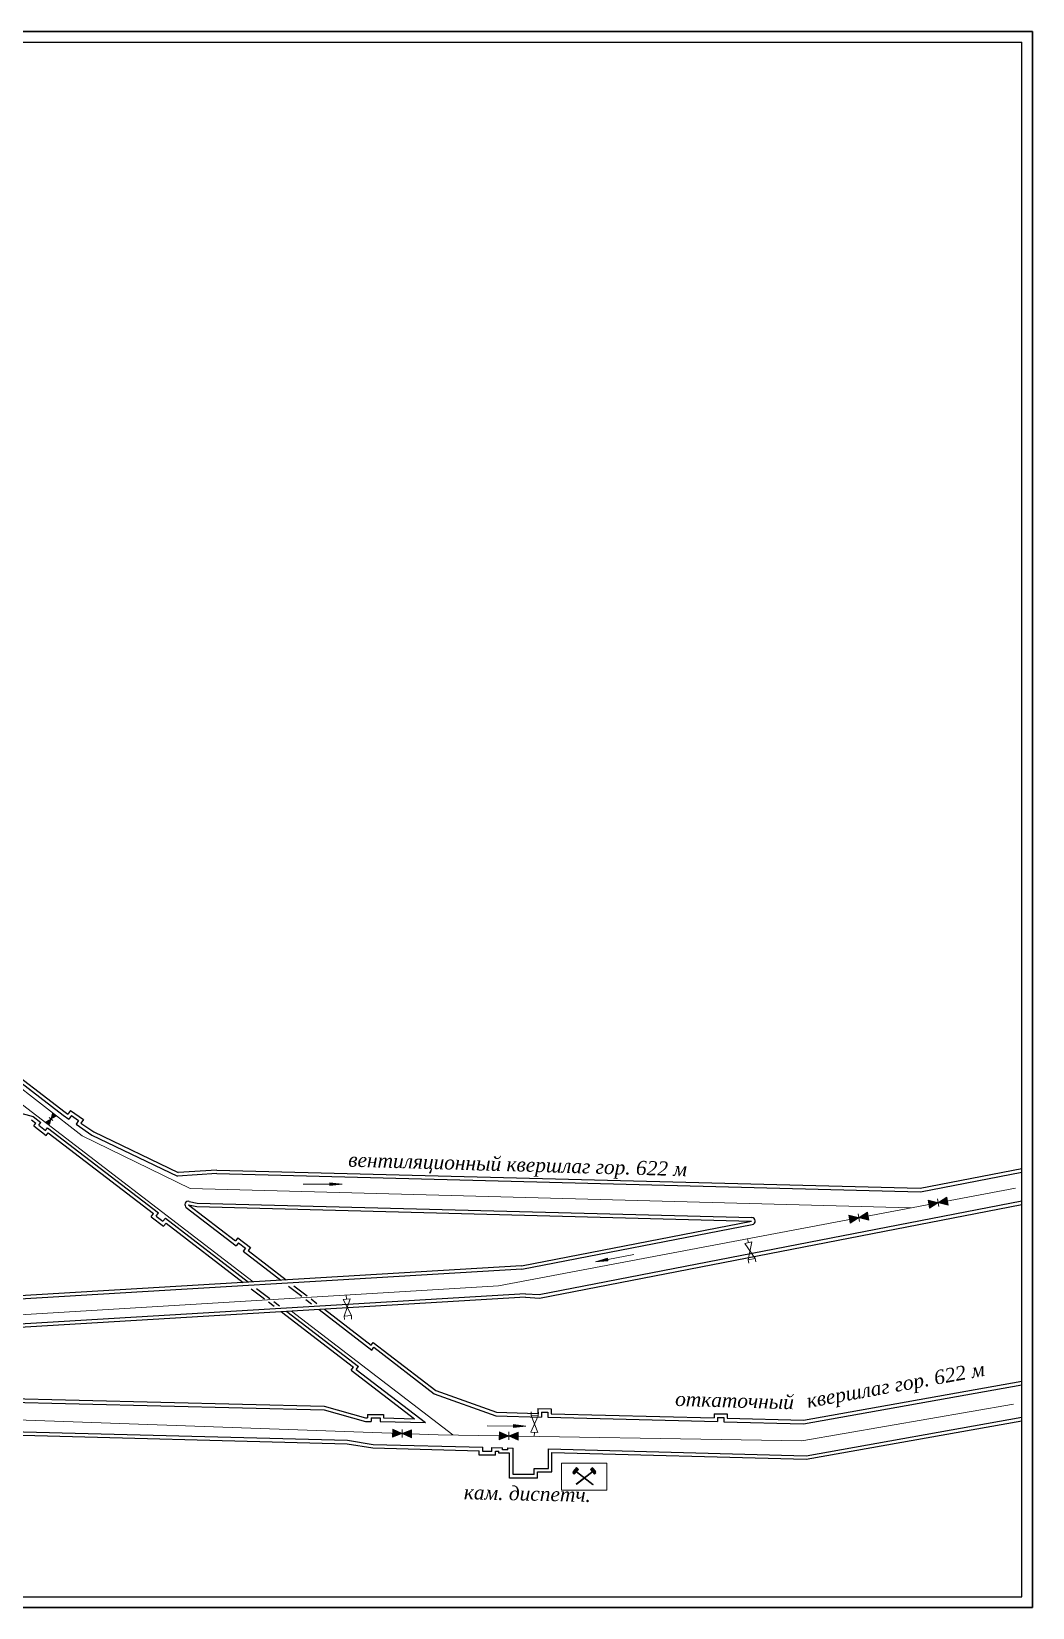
# Model space of a CAD drawing. Header units: millimetres. Extents: x -233 to 1249, y -32 to 414.
# Drawn here: x 965.5 to 1248.7, y -32.4 to 413.7 of the extents above; entities that cross this region are included whole.
import ezdxf

# ---------------------------------------------------------------- set-up
doc = ezdxf.new("R2010")
doc.units = ezdxf.units.MM
doc.layers.add('ПОТ', color=1, linetype='Continuous', lineweight=20)
doc.layers.add('Струя', color=1, linetype='Continuous', lineweight=20)
doc.styles.get("Standard").update_dxf_attribs({"font": 'timesi.ttf'})

msp = doc.modelspace()

# ---------------------------------------------------------------- hatches: boundary and pattern name
at = {"layer": 'ПОТ'}
h = msp.add_hatch(color=256, dxfattribs=at)
h.paths.add_polyline_path([(971.89, 107.03), (971.39, 107.43), (970.95, 105.86)])
h.paths.add_polyline_path([(972.39, 106.63), (971.89, 107.03), (970.95, 105.86)])
h = msp.add_hatch(color=256, dxfattribs=at)
h.paths.add_polyline_path([(970.95, 105.86), (970.02, 104.69), (970.52, 104.29)])
h.paths.add_polyline_path([(970.95, 105.86), (969.52, 105.09), (970.02, 104.69)])
h = msp.add_hatch(color=256, dxfattribs=at)
h.paths.add_polyline_path([(1222.06, 82.18), (1219.43, 81.75), (1219.61, 80.63)])
h.paths.add_polyline_path([(1222.06, 82.18), (1219.25, 82.87), (1219.43, 81.75)])
h = msp.add_hatch(color=256, dxfattribs=at)
h.paths.add_polyline_path([(1224.69, 82.61), (1224.5, 83.73), (1222.06, 82.18)])
h.paths.add_polyline_path([(1224.87, 81.49), (1224.69, 82.61), (1222.06, 82.18)])
h = msp.add_hatch(color=256, dxfattribs=at)
h.paths.add_polyline_path([(1199.6, 77.93), (1196.98, 77.5), (1197.16, 76.38)])
h.paths.add_polyline_path([(1199.6, 77.93), (1196.79, 78.61), (1196.98, 77.5)])
h = msp.add_hatch(color=256, dxfattribs=at)
h.paths.add_polyline_path([(1202.23, 78.35), (1202.05, 79.47), (1199.6, 77.93)])
h.paths.add_polyline_path([(1202.42, 77.24), (1202.23, 78.35), (1199.6, 77.93)])
h = msp.add_hatch(color=256, dxfattribs=at)
h.paths.add_polyline_path([(1070.35, 16.84), (1067.69, 16.9), (1067.66, 15.77)])
h.paths.add_polyline_path([(1070.35, 16.84), (1067.71, 18.04), (1067.69, 16.9)])
h = msp.add_hatch(color=256, dxfattribs=at)
h.paths.add_polyline_path([(1073.01, 16.78), (1073.04, 17.91), (1070.35, 16.84)])
h.paths.add_polyline_path([(1072.99, 15.65), (1073.01, 16.78), (1070.35, 16.84)])
h = msp.add_hatch(color=256, dxfattribs=at)
h.paths.add_polyline_path([(1100.54, 16.15), (1097.87, 16.21), (1097.85, 15.08)])
h.paths.add_polyline_path([(1100.54, 16.15), (1097.9, 17.35), (1097.87, 16.21)])
h = msp.add_hatch(color=256, dxfattribs=at)
h.paths.add_polyline_path([(1103.2, 16.09), (1103.23, 17.22), (1100.54, 16.15)])
h.paths.add_polyline_path([(1103.17, 14.96), (1103.2, 16.09), (1100.54, 16.15)])
h = msp.add_hatch(color=256, dxfattribs=at)
h.paths.add_polyline_path([(1119.86, 7.01), (1119.67, 7.18), (1118.71, 6.08), (1118.7, 5.7)])
h.paths.add_polyline_path([(1120.24, 6.68), (1119.86, 7.01), (1118.7, 5.7), (1119.08, 5.36)])
h = msp.add_hatch(color=256, dxfattribs=at)
h.paths.add_polyline_path([(1119.71, 6.08), (1119.62, 5.96), (1121.83, 4.25), (1121.94, 4.34)])
h.paths.add_polyline_path([(1122.06, 4.25), (1121.94, 4.34), (1121.83, 4.25), (1121.94, 4.16)])
h.paths.add_polyline_path([(1124.42, 6.08), (1124.33, 6.19), (1121.94, 4.34), (1122.06, 4.25)])
h.paths.add_polyline_path([(1121.94, 4.16), (1121.83, 4.25), (1119.62, 2.54), (1119.71, 2.42)])
h.paths.add_polyline_path([(1122.06, 4.25), (1121.94, 4.16), (1124.33, 2.31), (1124.42, 2.42)])
h = msp.add_hatch(color=256, dxfattribs=at)
h.paths.add_polyline_path([(1124.06, 6.98), (1124.24, 7.15), (1125.21, 6.05), (1125.21, 5.67)])
h.paths.add_polyline_path([(1123.68, 6.65), (1124.06, 6.98), (1125.21, 5.67), (1124.83, 5.33)])
at = {"layer": 'Струя'}
for points in [[(1049.88, 87.81), (1049.88, 87), (1053.36, 87.39)], [(1128.6, 65.7), (1128.45, 66.51), (1125.11, 65.46)], [(1101.9, 19.35), (1101.89, 18.54), (1105.37, 18.93)]]:
    msp.add_hatch(color=1, dxfattribs=at).paths.add_polyline_path(points)

# ---------------------------------------------------------------- linework, layer by layer
at = {"lineweight": 30}
for p, q in [((-233.35, 413.68), (1248.75, 413.68)), ((1248.75, -32.41), (1248.75, 413.68)), ((-233.35, -32.41), (1248.75, -32.41))]:
    msp.add_line(p, q, dxfattribs=at)
for p, q in [((-230.35, 410.68), (1245.75, 410.68)), ((1245.75, -29.41), (1245.75, 410.68)), ((890.26, 171.62), (974.38, 106.96)), ((890.83, 172.45), (974.97, 107.77)), ((946.49, 111.9), (965.91, 106.54)), ((974.97, 107.77), (975.77, 107.22)), ((976.48, 108.25), (975.77, 107.22)), ((976.48, 108.25), (980.15, 105.7)), ((965.46, 105.63), (966.67, 104.69)), ((965.91, 106.54), (968.07, 104.88)), ((966.08, 103.93), (966.67, 104.69)), ((966.08, 103.93), (969.63, 101.21)), ((967.49, 104.12), (968.07, 104.88)), ((967.49, 104.12), (969.44, 102.62)), ((969.44, 102.62), (970.02, 103.38)), ((970.02, 103.38), (1001.39, 79.27)), ((974.38, 106.96), (976.02, 105.83)), ((976.73, 106.85), (976.02, 105.83)), ((976.73, 106.85), (978.76, 105.45)), ((978.76, 105.45), (978.05, 104.43)), ((978.05, 104.43), (982.56, 101.31)), ((980.15, 105.7), (979.44, 104.68)), ((979.44, 104.68), (983.06, 102.18)), ((969.63, 101.21), (970.21, 101.97)), ((970.21, 101.97), (999.98, 79.09)), ((982.56, 101.31), (1006.8, 89.69)), ((983.06, 102.18), (1006.99, 90.7)), ((1017.92, 90.42), (1006.8, 89.69)), ((1017.9, 91.42), (1006.99, 90.7)), ((1017.9, 91.42), (1216.98, 86.24)), ((1017.92, 90.42), (1217.07, 85.23)), ((1216.98, 86.24), (1245.75, 91.82)), ((1217.07, 85.23), (1245.75, 90.8)), ((1009.27, 80.78), (1023.38, 69.93)), ((1009.88, 81.57), (1012.22, 81.07)), ((1009.88, 81.57), (1023.2, 71.33)), ((1010.09, 82.55), (1012.34, 82.06)), ((1012.22, 81.07), (1169.27, 76.97)), ((1012.34, 82.06), (1169.3, 77.97)), ((1109.14, 56.14), (1245.75, 82.65)), ((1109.21, 55.13), (1245.75, 81.63)), ((999.31, 78.21), (999.98, 79.09)), ((999.31, 78.21), (1002.85, 75.49)), ((1000.71, 78.39), (1001.39, 79.27)), ((1000.71, 78.39), (1002.66, 76.89)), ((1002.66, 76.89), (1003.34, 77.77)), ((1002.85, 75.49), (1003.52, 76.37)), ((1003.34, 77.77), (1026.84, 59.7)), ((1003.52, 76.37), (1025.32, 59.61)), ((1104.15, 64.34), (1169.27, 76.97)), ((1104.27, 63.34), (1169.46, 75.99)), ((1023.87, 72.19), (1023.2, 71.33)), ((1023.87, 72.19), (1027.4, 69.46)), ((1024.04, 70.79), (1023.38, 69.93)), ((1024.04, 70.79), (1025.99, 69.28)), ((1025.99, 69.28), (1025.34, 68.43)), ((1025.34, 68.43), (1035.98, 60.25)), ((1027.4, 69.46), (1026.74, 68.61)), ((1026.74, 68.61), (1037.5, 60.34)), ((1104.15, 64.34), (608.63, 34.65)), ((1104.27, 63.34), (608.7, 33.65)), ((1038.22, 58.52), (1041.92, 55.68)), ((1039.73, 58.62), (1043.43, 55.78)), ((1105.25, 56.39), (609.15, 26.67)), ((1105.24, 55.38), (609.22, 25.67)), ((1027.66, 57.81), (1031.36, 54.97)), ((1029.17, 57.92), (1032.87, 55.07)), ((1032.49, 54.1), (1034.14, 52.83)), ((1034, 54.2), (1035.65, 52.94)), ((1043.05, 54.81), (1044.7, 53.54)), ((1044.56, 54.91), (1046.21, 53.64)), ((1105.24, 55.38), (1109.21, 55.13)), ((1105.25, 56.39), (1109.14, 56.14)), ((1036.2, 51.25), (1056.58, 35.59)), ((1037.72, 51.34), (1057.99, 35.76)), ((1046.86, 51.89), (1061.73, 40.46)), ((1048.38, 51.98), (1061.55, 41.85)), ((1061.55, 41.85), (1062.17, 42.62)), ((1061.73, 40.46), (1062.34, 41.23)), ((1062.17, 42.62), (1079.92, 28.98)), ((1062.34, 41.23), (1079.43, 28.09)), ((1057.37, 34.97), (1057.99, 35.76)), ((1055.95, 34.8), (1056.58, 35.59)), ((1055.95, 34.8), (1073.89, 21.01)), ((1057.37, 34.97), (1076.96, 19.91)), ((1183.9, 20.57), (1245.75, 31.64)), ((867.74, 27.97), (1048.24, 23.53)), ((868.76, 28.95), (1048.32, 24.55)), ((1079.43, 28.09), (1096.87, 21.84)), ((1079.92, 28.98), (1097.06, 22.84)), ((1183.97, 19.57), (1245.75, 30.62)), ((1048.24, 23.53), (1059.96, 20.21)), ((1048.32, 24.55), (1060.02, 21.23)), ((1097.06, 22.84), (1108.78, 22.53)), ((1108.79, 23.87), (1108.78, 22.53)), ((1108.79, 23.87), (1112.55, 23.86)), ((1109.79, 22.87), (1109.78, 21.5)), ((1109.79, 22.86), (1111.55, 22.86)), ((1111.55, 22.86), (1111.55, 21.46)), ((1112.55, 23.86), (1112.55, 22.43)), ((1112.55, 22.43), (1158.62, 21.23)), ((1158.62, 22.37), (1158.62, 21.23)), ((1158.62, 22.37), (1162.38, 22.36)), ((1162.38, 22.36), (1162.38, 21.14)), ((865.19, 19.87), (1054.88, 14.93)), ((866.16, 18.85), (1054.78, 13.93)), ((1059.96, 20.21), (1061.55, 20.21)), ((1060.02, 21.23), (1060.55, 21.23)), ((1060.55, 22.25), (1060.55, 21.23)), ((1060.55, 22.25), (1065.12, 22.24)), ((1061.55, 21.24), (1061.55, 20.21)), ((1061.55, 21.24), (1064.11, 21.24)), ((1064.11, 21.24), (1064.11, 20.23)), ((1064.11, 20.23), (1076.96, 19.91)), ((1065.12, 22.24), (1065.11, 21.23)), ((1065.11, 21.23), (1073.89, 21.01)), ((1096.87, 21.84), (1109.78, 21.5)), ((1111.55, 21.46), (1159.61, 20.21)), ((1159.62, 21.36), (1159.61, 20.21)), ((1159.62, 21.36), (1161.38, 21.36)), ((1161.38, 21.36), (1161.38, 20.16)), ((1161.38, 20.16), (1183.97, 19.57)), ((1162.38, 21.14), (1183.9, 20.57)), ((1184.66, 10.55), (1245.75, 21.48)), ((1184.73, 9.55), (1245.75, 20.46)), ((1245.75, 7.96), (1245.75, 20.46)), ((1054.78, 13.93), (1062.01, 12.75)), ((1054.88, 14.93), (1062.11, 13.74)), ((1062.11, 13.74), (1093.18, 12.93)), ((1062.01, 12.75), (1092.18, 11.96)), ((1092.18, 10.71), (1092.18, 11.96)), ((1096.74, 10.7), (1092.18, 10.71)), ((1093.18, 11.7), (1093.18, 12.93)), ((1095.74, 11.7), (1093.18, 11.7)), ((1095.74, 11.7), (1095.74, 12.87)), ((1095.74, 12.87), (1098.74, 12.79)), ((1096.74, 10.7), (1096.74, 11.84)), ((1096.74, 11.84), (1097.74, 11.82)), ((1097.74, 11.22), (1097.74, 11.82)), ((1100.74, 11.22), (1097.74, 11.22)), ((1098.74, 12.22), (1098.74, 12.79)), ((1100.24, 12.22), (1098.74, 12.22)), ((1100.24, 12.22), (1100.24, 12.75)), ((1100.24, 12.75), (1101.74, 12.71)), ((1100.74, 4.22), (1100.74, 11.22)), ((1101.74, 5.22), (1101.74, 12.71)), ((1101.74, 11.71), (1101.74, 11.71)), ((1111.74, 6.96), (1111.74, 12.45)), ((1111.74, 12.45), (1184.66, 10.55)), ((1112.74, 5.96), (1112.74, 11.42)), ((1112.74, 11.42), (1184.73, 9.55)), ((1107.7, 5.2), (1101.74, 5.22)), ((1108.7, 4.2), (1100.74, 4.22)), ((-230.35, -29.41), (1245.75, -29.41))]:
    msp.add_line(p, q)
for points in [[(1107.7, 5.2), (1107.7, 6.96), (1111.74, 6.96)], [(1108.7, 4.2), (1108.7, 5.96), (1112.74, 5.96)]]:
    msp.add_lwpolyline(points)
for centre, start, end in [((1009.88, 81.57), 77.8437, 232.4528), ((1169.27, 76.97), 280.9838, 88.5079)]:
    msp.add_arc(centre, 1, start, end)
at = {"layer": 'ПОТ'}
for p, q in [((958.44, 117.68), (979.81, 101.13)), ((958.86, 112.97), (1028.18, 59.78)), ((971.39, 107.43), (970.52, 104.29)), ((971.89, 107.03), (972.01, 107.18)), ((972.39, 106.63), (969.52, 105.09)), ((970.02, 104.69), (969.89, 104.51)), ((979.81, 101.13), (1010.38, 86.14)), ((1010.38, 86.14), (1214.32, 80.71)), ((1097.65, 58.62), (1243.94, 86.32)), ((1224.87, 81.49), (1219.25, 82.87)), ((1224.5, 83.73), (1219.61, 80.63)), ((1202.42, 77.24), (1196.79, 78.61)), ((1202.05, 79.47), (1197.16, 76.38)), ((1168.34, 70.85), (1168.13, 71.96)), ((1170.22, 66.4), (1167.35, 70.66)), ((1168.24, 66.02), (1169.33, 71.04)), ((1168.24, 66.02), (1168.43, 65.02)), ((1170.22, 66.4), (1170.41, 65.4)), ((865.31, 44.54), (1097.65, 58.62)), ((1055.98, 50.23), (1053.63, 54.8)), ((1053.97, 50.08), (1055.63, 54.95)), ((1054.63, 54.87), (1054.55, 56)), ((1039.07, 51.42), (1084.69, 16.41)), ((1053.97, 50.08), (1054.04, 49.07)), ((1055.98, 50.23), (1056.05, 49.22)), ((902, 22.77), (1080.58, 16.48)), ((1106.86, 21.91), (1106.88, 22.93)), ((1108.87, 21.87), (1108.9, 22.89)), ((1183.49, 14.77), (1243.41, 25.13)), ((1073.04, 17.91), (1067.66, 15.77)), ((1072.99, 15.65), (1067.71, 18.04)), ((1108.87, 21.87), (1106.76, 17.19)), ((1106.86, 21.91), (1108.77, 17.14)), ((1080.58, 16.48), (1183.49, 14.77)), ((1103.23, 17.22), (1097.85, 15.08)), ((1103.17, 14.96), (1097.9, 17.35)), ((1107.77, 17.16), (1107.74, 16.03)), ((1118.7, 5.7), (1118.71, 6.08)), ((1118.71, 6.08), (1119.67, 7.18)), ((1119.67, 7.18), (1119.86, 7.01)), ((1124.21, 7.18), (1124.03, 7.01)), ((1125.21, 6.05), (1124.24, 7.15))]:
    msp.add_line(p, q, dxfattribs=at)
at = {"layer": 'ПОТ', "lineweight": 18}
for p, q in [((970.45, 106.26), (971.45, 105.46)), ((1221.87, 83.3), (1222.24, 81.06)), ((1199.42, 79.04), (1199.79, 76.81)), ((1070.38, 17.98), (1070.32, 15.71)), ((1100.56, 17.29), (1100.51, 15.02))]:
    msp.add_line(p, q, dxfattribs=at)
at = {"layer": 'ПОТ'}
for points in [[(971.39, 107.43), (972.39, 106.63)], [(970.52, 104.29), (969.52, 105.09)], [(1219.61, 80.63), (1219.25, 82.87)], [(1224.5, 83.73), (1224.87, 81.49)], [(1197.16, 76.38), (1196.79, 78.61)], [(1202.05, 79.47), (1202.42, 77.24)], [(1167.35, 70.66), (1169.33, 71.04)], [(1170.22, 66.4), (1168.24, 66.02)], [(1053.63, 54.8), (1055.63, 54.95)], [(1055.98, 50.23), (1053.97, 50.08)], [(1067.66, 15.77), (1067.71, 18.04)], [(1073.04, 17.91), (1072.99, 15.65)], [(1106.86, 21.91), (1108.87, 21.87)], [(1097.85, 15.08), (1097.9, 17.35)], [(1103.23, 17.22), (1103.17, 14.96)], [(1108.77, 17.14), (1106.76, 17.19)]]:
    msp.add_lwpolyline(points, dxfattribs=at)
for points in [[(1115.42, 8.44), (1128.32, 8.44), (1128.32, 0.81), (1115.42, 0.81)], [(1118.7, 5.7), (1119.86, 7.01), (1120.24, 6.68), (1119.08, 5.36)], [(1124.33, 6.19), (1124.42, 6.08), (1119.71, 2.42), (1119.62, 2.54)], [(1124.33, 2.31), (1124.42, 2.42), (1119.71, 6.08), (1119.62, 5.96)], [(1125.21, 5.67), (1124.06, 6.98), (1123.68, 6.65), (1124.83, 5.33)]]:
    msp.add_lwpolyline(points, close=True, dxfattribs=at)
at = {"layer": 'Струя'}
for p, q in [((1042.37, 87.44), (1049.88, 87.41)), ((1053.36, 87.39), (1049.88, 87.81)), ((1049.88, 87), (1049.88, 87.81)), ((1053.36, 87.39), (1049.88, 87)), ((1135.9, 67.49), (1128.52, 66.11)), ((1125.11, 65.46), (1128.45, 66.51)), ((1125.11, 65.46), (1128.6, 65.7)), ((1128.45, 66.51), (1128.6, 65.7)), ((1094.39, 18.98), (1101.9, 18.95)), ((1101.89, 18.54), (1101.9, 19.35)), ((1105.37, 18.93), (1101.89, 18.54)), ((1105.37, 18.93), (1101.9, 19.35))]:
    msp.add_line(p, q, dxfattribs=at)

# ---------------------------------------------------------------- texts
for s, rotation, p in [('вентиляционный квершлаг гор. 622 м', 358.3761, (1055.06, 92.37)), ('квершлаг гор. 622 м', 10.3104, (1185.22, 24.06)), ('откаточный', 358.3761, (1147.58, 24.66)), ('кам. диспетч.', 358.7257, (1087.8, -1.76))]:
    msp.add_text(s, height=4, rotation=rotation).set_placement(p)

doc.saveas('drawing.dxf')
